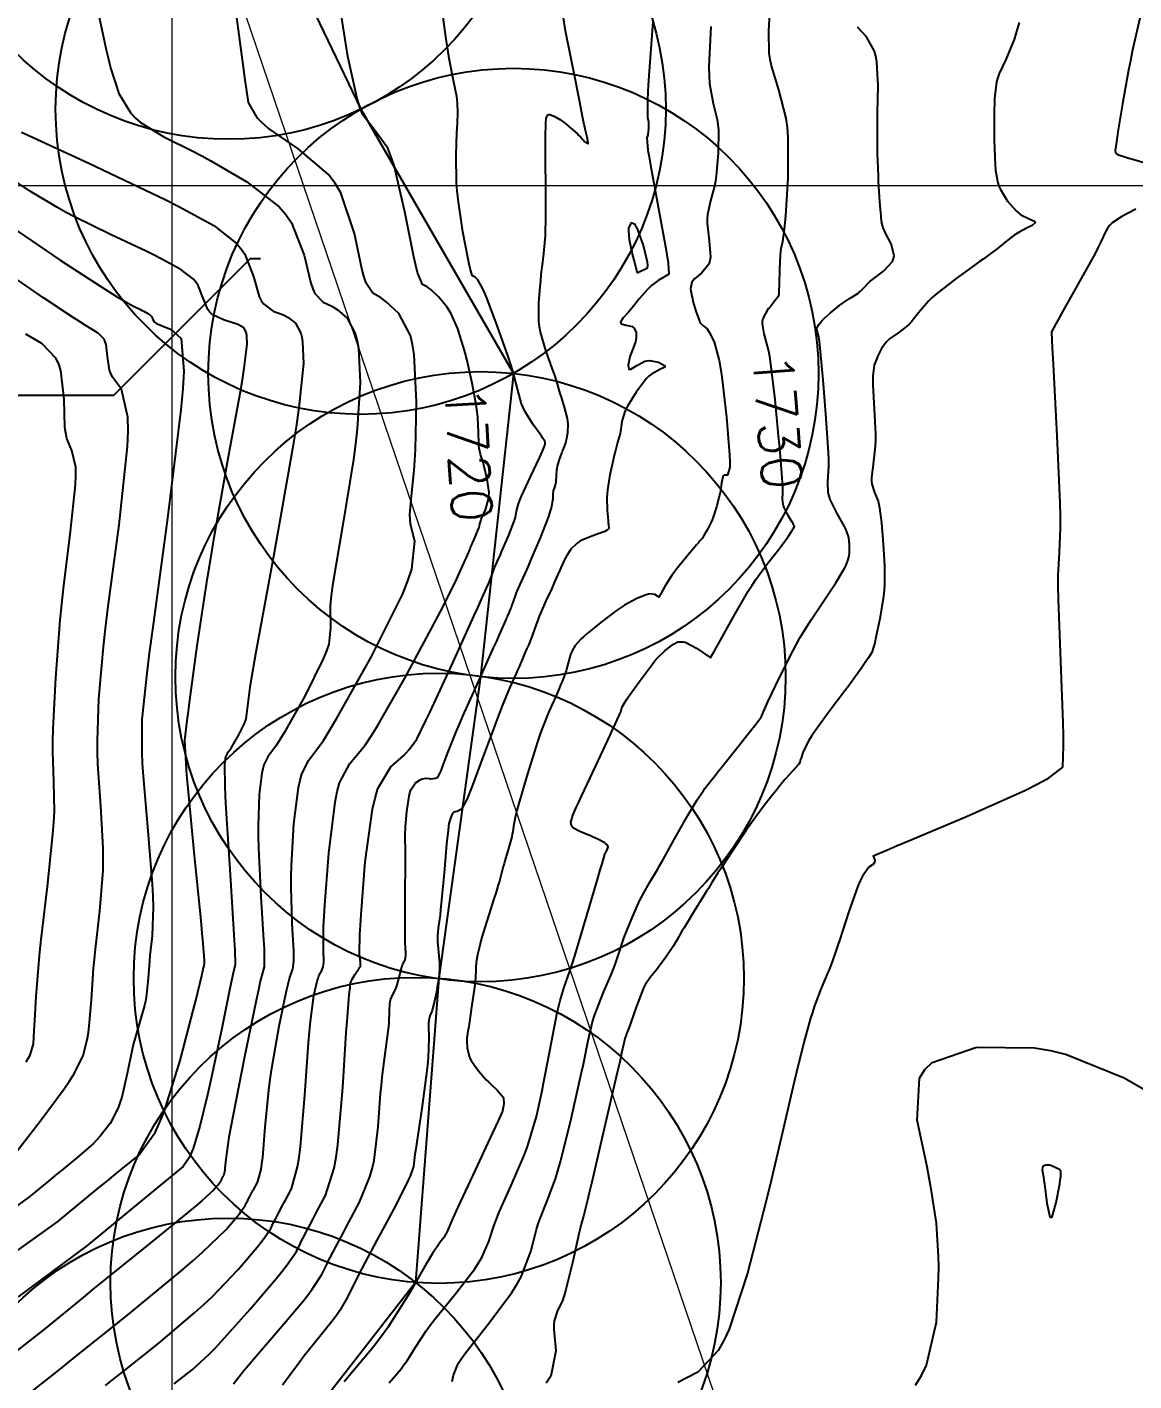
# Model space of a CAD drawing. Header units: metres. Extents: x 837117 to 838477, y 1189012 to 1191015.
# Drawn here: x 838062.7 to 838167.9, y 1190700.2 to 1190828.9 of the extents above; entities that cross this region are included whole.
import ezdxf

# ---------------------------------------------------------------- set-up
doc = ezdxf.new("R2010")
doc.units = ezdxf.units.M
doc.header["$LTSCALE"] = 0.3
for name, color, linetype in [('CIRCULOS', 60, 'Continuous'), ('COTAS 10', 1, 'Continuous'), ('COTAS INT', 252, 'Continuous'), ('LINEA_DE_CEROS', 61, 'Continuous')]:
    doc.layers.add(name, color=color, linetype=linetype)
for name, color, linetype, lineweight in [('COORD', 7, 'Continuous', 20), ('DRENAJE', 5, 'Continuous', 25), ('Linea_Tendencia', 51, 'Continuous', 20)]:
    doc.layers.add(name, color=color, linetype=linetype, lineweight=lineweight)
doc.styles.get("Standard").update_dxf_attribs({"font": 'simplex.shx'})

msp = doc.modelspace()

# ---------------------------------------------------------------- linework, layer by layer
at = {"layer": 'CIRCULOS'}
for centre in [(838081.888, 1190847.25), (838094.438, 1190821.106), (838108.947, 1190795.997), (838105.823, 1190767.165), (838101.859, 1190738.503), (838099.658, 1190709.587), (838081.841, 1190686.706)]:
    msp.add_circle(centre, 29, dxfattribs=at)
at = {"layer": 'COORD'}
for p, q in [((838076.514, 1189013.872), (838076.514, 1191013.872)), ((837476.514, 1190813.872), (838476.514, 1190813.872))]:
    msp.add_line(p, q, dxfattribs=at)
at = {"layer": 'COTAS 10'}
for points, elevation in [([(838070.168, 1190699.784), (838070.977, 1190700.414), (838071.828, 1190701.083), (838075.261, 1190703.822), (838078.671, 1190706.718), (838079.509, 1190707.485), (838080.301, 1190708.238), (838082.777, 1190710.833), (838084.578, 1190712.949), (838084.944, 1190713.4), (838085.252, 1190713.791), (838085.888, 1190714.717), (838086.161, 1190715.273), (838086.24, 1190715.431), (838086.322, 1190715.59), (838086.629, 1190716.183), (838087.011, 1190716.902), (838087.139, 1190717.142), (838087.277, 1190717.4), (838087.856, 1190718.477), (838088.441, 1190720.568), (838088.582, 1190721.465), (838088.715, 1190722.499), (838089.121, 1190727.381), (838089.467, 1190732.351), (838089.561, 1190733.441), (838089.655, 1190734.407), (838089.991, 1190736.859), (838090.304, 1190738.215), (838090.384, 1190738.489), (838090.461, 1190738.719), (838090.712, 1190739.184), (838090.88, 1190739.601), (838090.904, 1190739.801), (838090.919, 1190740.037), (838090.889, 1190741.196), (838090.91, 1190743.458), (838090.956, 1190744.39), (838091.02, 1190745.455), (838091.395, 1190750.404), (838092, 1190755.246), (838092.209, 1190756.243), (838092.435, 1190757.091), (838093.402, 1190758.913), (838094.862, 1190760.674), (838095.399, 1190761.483), (838095.993, 1190762.432), (838098.621, 1190767.019), (838101.204, 1190771.805), (838101.77, 1190772.879), (838102.272, 1190773.845), (838103.546, 1190776.423), (838104.24, 1190777.948), (838104.377, 1190778.248), (838104.489, 1190778.496), (838104.693, 1190778.952), (838104.736, 1190779.056), (838104.747, 1190779.082), (838104.757, 1190779.106), (838104.792, 1190779.182), (838104.827, 1190779.263), (838104.837, 1190779.289), (838104.847, 1190779.318), (838104.887, 1190779.437), (838104.94, 1190779.583), (838104.958, 1190779.629), (838104.979, 1190779.677), (838105.065, 1190779.87), (838105.188, 1190780.144), (838105.232, 1190780.243), (838105.279, 1190780.353), (838105.482, 1190780.834), (838105.664, 1190781.299), (838105.698, 1190781.399), (838105.725, 1190781.486), (838105.763, 1190781.695), (838105.842, 1190781.978), (838105.895, 1190782.111), (838105.961, 1190782.268), (838106.309, 1190783.032), (838106.598, 1190784.038), (838106.626, 1190784.348), (838106.633, 1190784.67), (838106.47, 1190785.945), (838106.186, 1190787.133), (838106.116, 1190787.4), (838106.049, 1190787.64), (838105.837, 1190788.285), (838105.692, 1190788.894), (838105.667, 1190789.112), (838105.649, 1190789.351), (838105.636, 1190790.391), (838105.563, 1190791.824), (838105.506, 1190792.311), (838105.433, 1190792.837), (838105.036, 1190795.063), (838104.52, 1190797.365), (838104.371, 1190797.939), (838104.221, 1190798.485), (838104.02, 1190799.108), (838103.657, 1190800.23), (838103.027, 1190801.65), (838102.834, 1190801.992), (838102.633, 1190802.312), (838101.841, 1190803.283), (838101.094, 1190803.966), (838100.921, 1190804.104), (838100.763, 1190804.221), (838100.314, 1190804.46), (838099.842, 1190805.575), (838099.669, 1190806.243), (838099.478, 1190807.067), (838098.633, 1190811.344), (838097.613, 1190815.746), (838097.311, 1190816.65), (838097, 1190817.418), (838095.807, 1190819.052), (838094.651, 1190820.586), (838094.363, 1190821.291), (838094.09, 1190822.118), (838093.22, 1190826.114), (838092.517, 1190830.56)], 1720), ([(838097.147, 1190700.051), (838098.266, 1190701.388), (838098.543, 1190701.754), (838098.805, 1190702.119), (838099.631, 1190703.424), (838100.656, 1190704.989), (838101.044, 1190705.517), (838101.478, 1190706.087), (838103.418, 1190708.49), (838105.27, 1190710.881), (838105.647, 1190711.443), (838105.965, 1190711.963), (838106.626, 1190713.478), (838107.119, 1190715.045), (838107.331, 1190715.597), (838107.576, 1190716.2), (838108.736, 1190718.802), (838109.942, 1190721.594), (838110.216, 1190722.317), (838110.464, 1190723.018), (838111.144, 1190725.368), (838111.674, 1190727.795), (838111.827, 1190728.544), (838111.983, 1190729.328), (838112.571, 1190732.436), (838113.125, 1190735.264), (838113.26, 1190735.87), (838113.388, 1190736.399), (838113.782, 1190737.67), (838114.318, 1190739.179), (838114.535, 1190739.858), (838114.782, 1190740.65), (838115.922, 1190744.454), (838116.998, 1190748.117), (838117.205, 1190748.819), (838117.373, 1190749.387), (838117.649, 1190750.313), (838117.668, 1190750.355), (838117.674, 1190750.366), (838117.679, 1190750.375), (838117.697, 1190750.407), (838117.733, 1190750.47), (838117.75, 1190750.5), (838117.77, 1190750.536), (838117.866, 1190750.708), (838117.941, 1190750.904), (838117.947, 1190750.953), (838117.948, 1190751.001), (838117.9, 1190751.158), (838117.713, 1190751.328), (838117.626, 1190751.384), (838117.524, 1190751.444), (838117.028, 1190751.694), (838116.397, 1190751.978), (838116.209, 1190752.06), (838116.015, 1190752.143), (838115.27, 1190752.455), (838114.663, 1190752.786), (838114.557, 1190752.881), (838114.478, 1190752.977), (838114.413, 1190753.339), (838114.502, 1190753.64), (838114.519, 1190753.699), (838114.533, 1190753.747), (838114.554, 1190753.83), (838114.561, 1190753.863), (838114.565, 1190753.88), (838114.571, 1190753.899), (838114.599, 1190753.998), (838114.956, 1190754.792), (838115.167, 1190755.251), (838115.428, 1190755.814), (838116.78, 1190758.709), (838118.138, 1190761.613), (838118.403, 1190762.182), (838118.62, 1190762.649), (838119.002, 1190763.485), (838119.066, 1190763.642), (838119.083, 1190763.681), (838119.098, 1190763.717), (838119.148, 1190763.834), (838119.194, 1190763.959), (838119.207, 1190764.001), (838119.22, 1190764.047), (838119.268, 1190764.24), (838119.561, 1190764.764), (838119.729, 1190765.018), (838119.934, 1190765.319), (838120.985, 1190766.801), (838122.138, 1190768.33), (838122.408, 1190768.662), (838122.655, 1190768.953), (838123.37, 1190769.673), (838123.906, 1190770.077), (838124.041, 1190770.17), (838124.171, 1190770.253), (838124.593, 1190770.485), (838125.097, 1190770.497), (838125.28, 1190770.443), (838125.481, 1190770.363), (838126.359, 1190769.867), (838127.667, 1190769.004), (838127.688, 1190768.99), (838127.692, 1190768.988), (838127.701, 1190768.982), (838128.019, 1190769.553), (838128.219, 1190769.913), (838128.468, 1190770.362), (838129.768, 1190772.71), (838131.263, 1190775.288), (838131.634, 1190775.881), (838131.986, 1190776.421), (838133.102, 1190777.934), (838134.002, 1190779.03), (838134.218, 1190779.307), (838134.419, 1190779.573), (838135.028, 1190780.439), (838135.442, 1190781.077), (838135.521, 1190781.199), (838135.585, 1190781.298), (838135.686, 1190781.458), (838135.591, 1190781.622), (838135.531, 1190781.724), (838135.457, 1190781.849), (838135.068, 1190782.506), (838134.693, 1190783.236), (838134.627, 1190783.408), (838134.579, 1190783.566), (838134.542, 1190784.031), (838134.576, 1190784.64), (838134.572, 1190784.89), (838134.562, 1190785.175), (838134.477, 1190786.5), (838134.303, 1190788.524), (838134.236, 1190789.25), (838134.161, 1190790.049), (838133.825, 1190793.53), (838133.433, 1190796.891), (838133.322, 1190797.612), (838133.211, 1190798.244), (838132.803, 1190799.769), (838132.614, 1190800.707), (838132.641, 1190800.968), (838132.703, 1190801.229), (838133.213, 1190802.175), (838133.216, 1190802.179), (838133.809, 1190802.942), (838133.925, 1190803.091), (838134.019, 1190803.211), (838134.184, 1190803.416), (838134.204, 1190803.458), (838134.208, 1190803.476), (838134.211, 1190803.498), (838134.216, 1190803.6), (838134.225, 1190804.023), (838134.232, 1190804.246), (838134.24, 1190804.516), (838134.282, 1190805.875), (838134.355, 1190807.292), (838134.382, 1190807.598), (838134.413, 1190807.867), (838134.551, 1190808.528), (838134.725, 1190809.702), (838134.779, 1190810.295), (838134.835, 1190811.004), (838135.058, 1190814.53), (838135.071, 1190818.429), (838134.995, 1190819.373), (838134.884, 1190820.257), (838134.194, 1190822.96), (838133.487, 1190825.224), (838133.365, 1190825.832), (838133.275, 1190826.432), (838133.216, 1190828.529), (838133.337, 1190830.279)], 1730), ([(838061.784, 1190809.55), (838065.872, 1190806.776), (838069.729, 1190804.256), (838070.535, 1190803.742), (838071.228, 1190803.309), (838072.783, 1190802.411), (838073.497, 1190802.072), (838073.66, 1190801.992), (838073.807, 1190801.918), (838074.213, 1190801.698), (838074.469, 1190801.497), (838074.522, 1190801.435), (838074.568, 1190801.37), (838074.668, 1190801.113), (838074.838, 1190800.855), (838074.928, 1190800.79), (838075.035, 1190800.728), (838075.578, 1190800.528), (838076.256, 1190800.23), (838076.449, 1190800.107), (838076.645, 1190799.965), (838077.371, 1190799.307), (838077.623, 1190796.219), (838077.52, 1190794.547), (838077.342, 1190792.52), (838076.074, 1190782.244), (838074.63, 1190771.648), (838074.342, 1190769.418), (838074.101, 1190767.493), (838073.634, 1190763.085), (838073.626, 1190759.997), (838073.675, 1190758.904), (838073.746, 1190757.709), (838074.187, 1190752.532), (838074.61, 1190747.441), (838074.669, 1190746.298), (838074.703, 1190745.272), (838074.618, 1190742.532), (838074.404, 1190740.655), (838074.357, 1190740.173), (838074.315, 1190739.707), (838074.208, 1190738.159), (838074.051, 1190736.717), (838073.978, 1190736.318), (838073.892, 1190735.919), (838073.475, 1190734.479), (838072.981, 1190732.832), (838072.847, 1190732.303), (838072.715, 1190731.743), (838072.246, 1190729.453), (838071.717, 1190727.207), (838071.546, 1190726.674), (838071.365, 1190726.179), (838070.622, 1190724.711), (838069.671, 1190723.489), (838069.358, 1190723.15), (838069.024, 1190722.81), (838067.64, 1190721.578), (838065.978, 1190720.224), (838065.469, 1190719.807), (838064.939, 1190719.372), (838062.847, 1190717.649), (838060.47, 1190715.945)], 1710), ([(838160.854, 1190720.326), (838160.092, 1190720.687), (838160, 1190720.71), (838159.907, 1190720.726), (838159.572, 1190720.73), (838159.315, 1190720.641), (838159.271, 1190720.599), (838159.24, 1190720.549), (838159.227, 1190720.306), (838159.333, 1190719.641), (838159.376, 1190719.326), (838159.426, 1190718.955), (838159.655, 1190717.139), (838159.957, 1190715.814), (838160.052, 1190715.752), (838160.152, 1190715.822), (838160.553, 1190717.174), (838160.882, 1190718.979), (838160.937, 1190719.334), (838160.975, 1190719.627), (838160.98, 1190720.163), (838160.854, 1190720.326)], 1740)]:
    msp.add_lwpolyline(points, dxfattribs=dict(at, elevation=elevation))
at = {"layer": 'COTAS INT'}
for points, elevation in [([(838082.335, 1190699.938), (838083.337, 1190701.213), (838083.767, 1190701.73), (838084.263, 1190702.318), (838086.601, 1190705.035), (838088.92, 1190707.786), (838089.404, 1190708.396), (838089.819, 1190708.941), (838090.745, 1190710.361), (838091.242, 1190711.374), (838091.387, 1190711.662), (838091.535, 1190711.954), (838092.096, 1190713.034), (838092.793, 1190714.347), (838093.026, 1190714.785), (838093.278, 1190715.255), (838094.335, 1190717.221), (838095.318, 1190719.641), (838095.523, 1190720.397), (838095.7, 1190721.19), (838096.095, 1190724.367), (838096.327, 1190727.546), (838096.4, 1190728.341), (838096.478, 1190729.099), (838096.789, 1190731.53), (838097.053, 1190733.451), (838097.1, 1190733.888), (838097.136, 1190734.284), (838097.172, 1190735.372), (838097.199, 1190736.116), (838097.229, 1190736.294), (838097.269, 1190736.462), (838097.495, 1190736.968), (838097.769, 1190737.498), (838097.84, 1190737.68), (838097.908, 1190737.877), (838098.134, 1190738.717), (838098.325, 1190739.496), (838098.372, 1190739.656), (838098.416, 1190739.791), (838098.551, 1190740.074), (838098.647, 1190740.251), (838098.666, 1190740.319), (838098.682, 1190740.395), (838098.712, 1190740.738), (838098.713, 1190741.059), (838098.71, 1190741.121), (838098.706, 1190741.171), (838098.68, 1190741.256), (838098.658, 1190742.039), (838098.656, 1190742.529), (838098.656, 1190743.138), (838098.67, 1190746.327), (838098.686, 1190749.574), (838098.686, 1190750.219), (838098.684, 1190750.755), (838098.665, 1190751.774), (838098.669, 1190752.355), (838098.683, 1190752.614), (838098.701, 1190752.916), (838098.812, 1190754.363), (838099.026, 1190755.827), (838099.11, 1190756.14), (838099.204, 1190756.413), (838099.634, 1190757.066), (838100.096, 1190757.372), (838100.212, 1190757.427), (838100.321, 1190757.469), (838100.672, 1190757.511), (838100.965, 1190757.48), (838101.039, 1190757.476), (838101.11, 1190757.474), (838101.338, 1190757.482), (838101.53, 1190757.516), (838101.578, 1190757.53), (838101.623, 1190757.546), (838101.766, 1190757.621), (838101.986, 1190758.017), (838102.079, 1190758.235), (838102.186, 1190758.501), (838102.691, 1190759.853), (838103.508, 1190761.926), (838103.812, 1190762.646), (838104.15, 1190763.43), (838105.651, 1190766.788), (838107.074, 1190769.917), (838107.362, 1190770.556), (838107.605, 1190771.096), (838108.101, 1190772.227), (838108.287, 1190772.676), (838108.335, 1190772.787), (838108.381, 1190772.892), (838108.534, 1190773.224), (838108.683, 1190773.571), (838108.727, 1190773.687), (838108.772, 1190773.81), (838108.945, 1190774.326), (838109.173, 1190774.961), (838109.253, 1190775.159), (838109.34, 1190775.367), (838109.716, 1190776.202), (838110.25, 1190777.389), (838110.437, 1190777.82), (838110.641, 1190778.295), (838111.52, 1190780.379), (838112.31, 1190782.396), (838112.458, 1190782.828), (838112.575, 1190783.205), (838112.742, 1190784.114), (838112.742, 1190784.614), (838112.754, 1190784.735), (838112.77, 1190784.847), (838112.874, 1190785.189), (838112.985, 1190785.53), (838113.006, 1190785.642), (838113.023, 1190785.761), (838113.05, 1190786.258), (838113.094, 1190786.83), (838113.122, 1190786.998), (838113.156, 1190787.169), (838113.334, 1190787.819), (838113.54, 1190788.417), (838113.592, 1190788.555), (838113.641, 1190788.681), (838113.8, 1190789.039), (838113.939, 1190789.411), (838113.976, 1190789.547), (838114.012, 1190789.696), (838114.138, 1190790.354), (838114.162, 1190791.184), (838114.134, 1190791.443), (838114.091, 1190791.714), (838113.81, 1190792.796), (838113.477, 1190793.843), (838113.4, 1190794.091), (838113.331, 1190794.322), (838113.137, 1190795.005), (838112.88, 1190795.823), (838112.771, 1190796.138), (838112.645, 1190796.492), (838112.052, 1190798.092), (838111.519, 1190799.93), (838111.432, 1190800.434), (838111.37, 1190800.936), (838111.362, 1190802.733), (838111.496, 1190804.227), (838111.523, 1190804.539), (838111.546, 1190804.806), (838111.595, 1190805.401), (838111.647, 1190805.891), (838111.672, 1190806.093), (838111.703, 1190806.322), (838111.851, 1190807.387), (838111.987, 1190809.081), (838112.009, 1190809.706), (838112.025, 1190810.4), (838112.026, 1190813.471), (838111.997, 1190816.427), (838111.993, 1190817.048), (838111.992, 1190817.583), (838112.003, 1190818.803), (838112.028, 1190819.427), (838112.036, 1190819.586), (838112.044, 1190819.741), (838112.074, 1190820.251), (838112.211, 1190820.571), (838112.286, 1190820.605), (838112.376, 1190820.616), (838112.836, 1190820.458), (838113.422, 1190820.094), (838113.591, 1190819.974), (838113.764, 1190819.846), (838114.415, 1190819.315), (838115.03, 1190818.759), (838115.179, 1190818.615), (838115.32, 1190818.476), (838115.753, 1190818.008), (838116.015, 1190817.81), (838116.047, 1190817.841), (838116.061, 1190817.908), (838115.968, 1190818.461), (838115.779, 1190819.221), (838115.733, 1190819.42), (838115.69, 1190819.614), (838115.557, 1190820.271), (838115.235, 1190821.923), (838115.072, 1190822.744), (838114.877, 1190823.722), (838113.909, 1190828.568), (838113.096, 1190833.751)], 1724), ([(838076.709, 1190699.94), (838078.42, 1190701.274), (838080.017, 1190702.767), (838080.586, 1190703.356), (838081.21, 1190704.02), (838083.922, 1190707.053), (838086.465, 1190710.041), (838086.982, 1190710.678), (838087.418, 1190711.231), (838088.317, 1190712.539), (838088.702, 1190713.323), (838088.814, 1190713.546), (838088.928, 1190713.772), (838089.362, 1190714.608), (838089.902, 1190715.624), (838090.083, 1190715.963), (838090.277, 1190716.327), (838091.095, 1190717.849), (838091.9, 1190720.448), (838092.087, 1190721.491), (838092.257, 1190722.674), (838092.743, 1190728.116), (838093.068, 1190733.336), (838093.138, 1190734.379), (838093.198, 1190735.249), (838093.342, 1190736.94), (838093.409, 1190737.428), (838093.421, 1190737.539), (838093.43, 1190737.639), (838093.439, 1190737.915), (838093.506, 1190738.193), (838093.552, 1190738.295), (838093.609, 1190738.407), (838093.913, 1190738.901), (838094.222, 1190739.358), (838094.283, 1190739.446), (838094.333, 1190739.518), (838094.423, 1190739.642), (838094.422, 1190739.828), (838094.414, 1190739.939), (838094.403, 1190740.076), (838094.336, 1190740.788), (838094.363, 1190742.668), (838094.412, 1190743.542), (838094.478, 1190744.569), (838094.866, 1190749.555), (838095.544, 1190754.582), (838095.794, 1190755.636), (838096.07, 1190756.543), (838097.293, 1190758.598), (838098.521, 1190759.671), (838098.801, 1190759.96), (838099.055, 1190760.245), (838099.756, 1190761.242), (838100.629, 1190763), (838100.991, 1190763.764), (838101.405, 1190764.648), (838103.338, 1190768.845), (838105.191, 1190772.91), (838105.554, 1190773.712), (838105.854, 1190774.373), (838106.397, 1190775.589), (838106.512, 1190775.866), (838106.541, 1190775.934), (838106.569, 1190775.999), (838106.663, 1190776.203), (838106.755, 1190776.417), (838106.782, 1190776.488), (838106.81, 1190776.564), (838106.916, 1190776.882), (838107.057, 1190777.272), (838107.106, 1190777.394), (838107.159, 1190777.522), (838107.391, 1190778.036), (838107.719, 1190778.766), (838107.834, 1190779.032), (838107.96, 1190779.324), (838108.501, 1190780.606), (838108.987, 1190781.847), (838109.078, 1190782.113), (838109.15, 1190782.346), (838109.253, 1190782.905), (838109.442, 1190783.614), (838109.569, 1190783.94), (838109.728, 1190784.324), (838110.57, 1190786.181), (838111.416, 1190787.979), (838111.578, 1190788.325), (838111.708, 1190788.605), (838111.914, 1190789.067), (838111.917, 1190789.102), (838111.918, 1190789.113), (838111.92, 1190789.123), (838111.931, 1190789.163), (838111.944, 1190789.199), (838111.947, 1190789.208), (838111.95, 1190789.215), (838111.96, 1190789.237), (838111.968, 1190789.26), (838111.97, 1190789.268), (838111.973, 1190789.277), (838111.98, 1190789.317), (838111.978, 1190789.381), (838111.973, 1190789.404), (838111.967, 1190789.431), (838111.934, 1190789.548), (838111.732, 1190789.882), (838111.62, 1190790.044), (838111.484, 1190790.237), (838110.793, 1190791.186), (838110.052, 1190792.396), (838109.885, 1190792.754), (838109.734, 1190793.12), (838109.33, 1190794.525), (838108.861, 1190796.328), (838108.67, 1190796.947), (838108.453, 1190797.617), (838107.447, 1190800.468), (838106.442, 1190803.087), (838106.226, 1190803.611), (838106.036, 1190804.048), (838105.572, 1190804.901), (838105.314, 1190805.136), (838105.255, 1190805.183), (838105.2, 1190805.224), (838105.046, 1190805.306), (838104.833, 1190805.964), (838104.742, 1190806.367), (838104.637, 1190806.866), (838104.141, 1190809.466), (838103.686, 1190812.543), (838103.607, 1190813.343), (838103.548, 1190814.12), (838103.504, 1190816.739), (838103.586, 1190818.867), (838103.606, 1190819.335), (838103.624, 1190819.751), (838103.681, 1190820.816), (838103.65, 1190821.696), (838103.612, 1190821.995), (838103.563, 1190822.319), (838103.28, 1190823.69), (838102.854, 1190825.927), (838102.714, 1190826.796), (838102.564, 1190827.773), (838101.945, 1190832.206)], 1722), ([(838063.037, 1190699.135), (838064.982, 1190700.656), (838065.886, 1190701.376), (838066.948, 1190702.225), (838072.101, 1190706.369), (838077.326, 1190710.668), (838078.433, 1190711.615), (838079.393, 1190712.456), (838081.632, 1190714.613), (838082.69, 1190715.857), (838082.905, 1190716.121), (838083.086, 1190716.352), (838083.46, 1190716.896), (838083.62, 1190717.222), (838083.667, 1190717.315), (838083.715, 1190717.409), (838083.895, 1190717.757), (838084.195, 1190718.321), (838084.276, 1190718.472), (838084.616, 1190719.105), (838084.96, 1190720.334), (838085.043, 1190720.861), (838085.121, 1190721.468), (838085.36, 1190724.337), (838085.689, 1190727.878), (838085.823, 1190728.909), (838085.977, 1190729.962), (838086.69, 1190733.948), (838087.397, 1190737.296), (838087.547, 1190737.946), (838087.677, 1190738.476), (838087.979, 1190739.392), (838088.076, 1190740.14), (838088.075, 1190740.564), (838088.063, 1190741.083), (838087.922, 1190743.741), (838087.815, 1190747.182), (838087.824, 1190748.193), (838087.851, 1190749.23), (838088.087, 1190753.189), (838088.517, 1190756.626), (838088.665, 1190757.333), (838088.826, 1190757.935), (838089.512, 1190759.229), (838090.885, 1190761.096), (838091.479, 1190762.06), (838092.166, 1190763.217), (838095.418, 1190769.011), (838098.403, 1190774.995), (838098.922, 1190776.273), (838099.307, 1190777.386), (838099.585, 1190780.037), (838099.173, 1190781.656), (838099.123, 1190782.119), (838099.101, 1190782.587), (838099.252, 1190784.331), (838099.529, 1190786.793), (838099.586, 1190787.714), (838099.636, 1190788.739), (838099.743, 1190793.305), (838099.519, 1190797.783), (838099.359, 1190798.753), (838099.156, 1190799.605), (838098.069, 1190801.705), (838096.858, 1190802.81), (838096.577, 1190803.035), (838096.319, 1190803.224), (838095.583, 1190803.615), (838094.961, 1190804.583), (838094.775, 1190805.138), (838094.583, 1190805.816), (838093.84, 1190809.297), (838092.538, 1190813.148), (838091.994, 1190814.059), (838091.37, 1190814.903), (838088.451, 1190817.388), (838085.643, 1190819.301), (838085.088, 1190819.784), (838084.629, 1190820.246), (838083.777, 1190821.747), (838083.433, 1190824.112), (838083.294, 1190825.12), (838083.137, 1190826.281), (838082.413, 1190831.747)], 1718), ([(838069.451, 1190830.465), (838070.233, 1190826.749), (838070.449, 1190825.864), (838070.666, 1190825.043), (838071.45, 1190822.599), (838072.581, 1190820.731), (838073.017, 1190820.273), (838073.505, 1190819.841), (838075.712, 1190818.494), (838078.478, 1190817.121), (838079.32, 1190816.672), (838080.194, 1190816.194), (838083.626, 1190814.218), (838086.676, 1190811.83), (838087.309, 1190811.091), (838087.851, 1190810.319), (838089.047, 1190807.251), (838089.688, 1190804.564), (838089.88, 1190804.032), (838090.079, 1190803.592), (838090.851, 1190802.769), (838091.7, 1190802.399), (838091.948, 1190802.244), (838092.201, 1190802.068), (838093.159, 1190801.242), (838093.951, 1190799.712), (838094.098, 1190799.091), (838094.215, 1190798.386), (838094.378, 1190795.124), (838094.102, 1190790.734), (838093.941, 1190789.316), (838093.744, 1190787.81), (838092.728, 1190781.641), (838091.788, 1190776.037), (838091.639, 1190774.887), (838091.538, 1190773.912), (838091.575, 1190771.842), (838091.41, 1190770.275), (838091.183, 1190769.617), (838090.876, 1190768.862), (838089.112, 1190765.325), (838087.19, 1190761.901), (838086.784, 1190761.217), (838086.433, 1190760.648), (838085.622, 1190759.544), (838085.216, 1190758.78), (838085.121, 1190758.424), (838085.033, 1190758.006), (838084.78, 1190755.975), (838084.682, 1190753.006), (838084.692, 1190751.996), (838084.72, 1190750.905), (838084.955, 1190746.287), (838085.208, 1190742.129), (838085.246, 1190741.328), (838085.271, 1190740.679), (838085.247, 1190739.6), (838084.893, 1190738.234), (838084.71, 1190737.404), (838084.49, 1190736.377), (838083.389, 1190731.038), (838082.299, 1190725.517), (838082.085, 1190724.376), (838081.91, 1190723.404), (838081.599, 1190721.294), (838081.527, 1190720.438), (838081.504, 1190720.257), (838081.479, 1190720.1), (838081.377, 1190719.733), (838081.275, 1190719.544), (838081.251, 1190719.499), (838081.229, 1190719.457), (838081.162, 1190719.331), (838081.108, 1190719.227), (838081.08, 1190719.171), (838081.032, 1190719.074), (838080.92, 1190718.912), (838080.866, 1190718.843), (838080.802, 1190718.764), (838080.487, 1190718.393), (838079.323, 1190717.35), (838078.724, 1190716.847), (838078.005, 1190716.251), (838074.408, 1190713.325), (838070.21, 1190709.927), (838069.112, 1190709.033), (838068.042, 1190708.16), (838064.408, 1190705.176), (838061.324, 1190702.766)], 1716), ([(838168.486, 1190829.768), (838167.779, 1190826.594), (838167.598, 1190825.71), (838167.423, 1190824.824), (838166.846, 1190821.609), (838166.415, 1190818.965), (838166.333, 1190818.44), (838166.267, 1190818.004), (838166.162, 1190817.178), (838166.194, 1190816.972), (838166.214, 1190816.928), (838166.239, 1190816.889), (838166.37, 1190816.792), (838167.074, 1190816.575), (838167.461, 1190816.46), (838167.931, 1190816.321), (838170.319, 1190815.622)], 1736), ([(838122.189, 1190829.417), (838121.807, 1190823.875), (838121.744, 1190822.794), (838121.699, 1190821.91), (838121.688, 1190820.352), (838121.77, 1190820.031), (838121.784, 1190819.925), (838121.793, 1190819.813), (838121.791, 1190819.349), (838121.75, 1190818.891), (838121.734, 1190818.783), (838121.716, 1190818.682), (838121.635, 1190818.383), (838121.744, 1190817.225), (838121.846, 1190816.583), (838121.979, 1190815.801), (838122.719, 1190811.815), (838123.445, 1190807.857), (838123.57, 1190807.092), (838123.661, 1190806.472), (838123.714, 1190805.43), (838123.461, 1190805.275), (838123.36, 1190805.214), (838123.245, 1190805.145), (838122.716, 1190804.829), (838122.068, 1190804.342), (838121.878, 1190804.165), (838121.683, 1190803.969), (838120.94, 1190803.109), (838120.228, 1190802.228), (838120.053, 1190802.019), (838119.887, 1190801.824), (838119.367, 1190801.247), (838119.134, 1190800.855), (838119.149, 1190800.777), (838119.199, 1190800.712), (838119.667, 1190800.589), (838120.237, 1190800.457), (838120.35, 1190800.387), (838120.445, 1190800.303), (838120.626, 1190799.877), (838120.615, 1190799.333), (838120.588, 1190799.174), (838120.55, 1190799.011), (838120.329, 1190798.392), (838120.079, 1190797.754), (838120.024, 1190797.579), (838119.976, 1190797.406), (838119.851, 1190796.787), (838119.927, 1190796.409), (838120.005, 1190796.387), (838120.107, 1190796.402), (838120.683, 1190796.754), (838121.447, 1190797.158), (838121.669, 1190797.205), (838121.895, 1190797.225), (838122.747, 1190797.062), (838123.304, 1190796.748), (838123.343, 1190796.672), (838123.334, 1190796.6), (838122.885, 1190796.38), (838122.068, 1190795.935), (838121.826, 1190795.721), (838121.577, 1190795.468), (838120.62, 1190794.227), (838119.803, 1190792.889), (838119.642, 1190792.574), (838119.51, 1190792.283), (838119.27, 1190791.436), (838119.173, 1190790.707), (838119.132, 1190790.491), (838119.084, 1190790.27), (838118.857, 1190789.42), (838118.582, 1190788.412), (838118.503, 1190788.091), (838118.423, 1190787.751), (838118.126, 1190786.372), (838117.902, 1190784.938), (838117.868, 1190784.564), (838117.847, 1190784.201), (838117.87, 1190782.971), (838117.956, 1190782.001), (838117.973, 1190781.802), (838117.987, 1190781.631), (838118.016, 1190781.265), (838117.791, 1190781.053), (838117.646, 1190780.98), (838117.465, 1190780.901), (838116.51, 1190780.564), (838115.467, 1190780.14), (838115.229, 1190780.006), (838115.014, 1190779.866), (838114.424, 1190779.299), (838113.985, 1190778.61), (838113.865, 1190778.392), (838113.746, 1190778.162), (838113.323, 1190777.236), (838112.872, 1190776.187), (838112.735, 1190775.879), (838112.594, 1190775.565), (838112.041, 1190774.368), (838111.521, 1190773.213), (838111.401, 1190772.924), (838111.29, 1190772.649), (838110.974, 1190771.771), (838110.735, 1190771.057), (838110.672, 1190770.885), (838110.611, 1190770.725), (838110.405, 1190770.244), (838110.193, 1190769.786), (838110.13, 1190769.64), (838110.063, 1190769.486), (838109.805, 1190768.864), (838109.462, 1190768.051), (838109.343, 1190767.777), (838109.212, 1190767.483), (838108.653, 1190766.243), (838107.882, 1190764.397), (838107.619, 1190763.72), (838107.333, 1190762.971), (838106.119, 1190759.665), (838104.972, 1190756.59), (838104.728, 1190755.986), (838104.516, 1190755.49), (838104.017, 1190754.59), (838103.747, 1190754.426), (838103.68, 1190754.393), (838103.616, 1190754.366), (838103.412, 1190754.312), (838103.244, 1190754.246), (838103.204, 1190754.21), (838103.166, 1190754.167), (838103.051, 1190753.951), (838102.956, 1190753.676), (838102.931, 1190753.596), (838102.907, 1190753.514), (838102.824, 1190753.205), (838102.705, 1190752.287), (838102.657, 1190751.821), (838102.603, 1190751.264), (838102.355, 1190748.491), (838102.095, 1190745.641), (838102.033, 1190745.037), (838101.976, 1190744.512), (838101.806, 1190743.285), (838101.724, 1190742.502), (838101.721, 1190742.258), (838101.727, 1190742.003), (838101.824, 1190740.982), (838101.923, 1190739.934), (838101.931, 1190739.661), (838101.93, 1190739.396), (838101.859, 1190738.503), (838101.719, 1190737.656), (838101.676, 1190737.42), (838101.631, 1190737.184), (838101.451, 1190736.325), (838101.266, 1190735.588), (838101.218, 1190735.428), (838101.171, 1190735.287), (838101.013, 1190734.94), (838100.906, 1190734.481), (838100.891, 1190734.271), (838100.882, 1190734.024), (838100.905, 1190732.829), (838100.842, 1190730.93), (838100.78, 1190730.238), (838100.697, 1190729.475), (838100.236, 1190726.119), (838099.757, 1190722.95), (838099.663, 1190722.303), (838099.586, 1190721.757), (838099.447, 1190720.619), (838099.142, 1190719.707), (838098.96, 1190719.303), (838098.736, 1190718.834), (838097.574, 1190716.593), (838096.279, 1190714.182), (838095.97, 1190713.606), (838095.684, 1190713.069), (838094.829, 1190711.46), (838094.142, 1190710.135), (838093.961, 1190709.778), (838093.783, 1190709.424), (838093.173, 1190708.182), (838092.455, 1190706.921), (838092.209, 1190706.555), (838091.943, 1190706.182), (838090.812, 1190704.777), (838089.46, 1190703.132), (838089.054, 1190702.609), (838088.634, 1190702.056), (838087.005, 1190699.813)], 1726), ([(838127.703, 1190828.973), (838127.541, 1190825.154), (838127.554, 1190824.313), (838127.593, 1190823.567), (838127.941, 1190821.656), (838128.327, 1190820.144), (838128.389, 1190819.649), (838128.432, 1190819.121), (838128.425, 1190816.94), (838128.231, 1190814.785), (838128.156, 1190814.273), (838128.071, 1190813.799), (838127.69, 1190812.394), (838127.404, 1190811.104), (838127.379, 1190810.703), (838127.378, 1190810.282), (838127.571, 1190808.6), (838127.675, 1190807.036), (838127.617, 1190806.688), (838127.522, 1190806.378), (838126.865, 1190805.568), (838126.153, 1190804.989), (838126.023, 1190804.825), (838125.922, 1190804.659), (838125.799, 1190804.046), (838125.914, 1190803.339), (838125.963, 1190803.113), (838126.02, 1190802.874), (838126.287, 1190801.906), (838126.594, 1190801.049), (838126.677, 1190800.882), (838126.758, 1190800.744), (838127.039, 1190800.495), (838127.356, 1190800.234), (838127.459, 1190800.088), (838127.569, 1190799.91), (838128.02, 1190799.001), (838128.503, 1190797.224), (838128.633, 1190796.499), (838128.762, 1190795.672), (838129.212, 1190791.844), (838129.493, 1190788.269), (838129.514, 1190787.602), (838129.51, 1190787.074), (838129.294, 1190786.334), (838128.979, 1190786.328), (838128.914, 1190786.264), (838128.859, 1190786.171), (838128.738, 1190785.61), (838128.628, 1190784.807), (838128.58, 1190784.562), (838128.523, 1190784.308), (838128.253, 1190783.307), (838127.924, 1190782.331), (838127.83, 1190782.091), (838127.736, 1190781.865), (838127.385, 1190781.159), (838127.095, 1190780.659), (838127.039, 1190780.561), (838126.993, 1190780.482), (838126.915, 1190780.347), (838126.682, 1190780.068), (838126.539, 1190779.898), (838126.362, 1190779.689), (838125.438, 1190778.599), (838124.424, 1190777.348), (838124.191, 1190777.036), (838123.977, 1190776.741), (838123.378, 1190775.799), (838123.003, 1190775.122), (838122.932, 1190774.993), (838122.874, 1190774.889), (838122.782, 1190774.724), (838122.724, 1190774.763), (838122.688, 1190774.787), (838122.642, 1190774.817), (838122.405, 1190774.973), (838121.959, 1190775.035), (838121.782, 1190775.004), (838121.582, 1190774.954), (838120.668, 1190774.6), (838119.501, 1190773.958), (838119.141, 1190773.726), (838118.766, 1190773.471), (838117.281, 1190772.352), (838115.939, 1190771.237), (838115.654, 1190770.984), (838115.406, 1190770.756), (838114.826, 1190770.134), (838114.522, 1190769.612), (838114.449, 1190769.446), (838114.381, 1190769.273), (838114.175, 1190768.57), (838114.004, 1190767.888), (838113.958, 1190767.726), (838113.912, 1190767.576), (838113.75, 1190767.134), (838113.574, 1190766.724), (838113.519, 1190766.594), (838113.462, 1190766.457), (838113.236, 1190765.903), (838112.943, 1190765.211), (838112.844, 1190764.988), (838112.737, 1190764.75), (838112.289, 1190763.776), (838111.68, 1190762.231), (838111.472, 1190761.634), (838111.248, 1190760.963), (838110.297, 1190757.927), (838109.446, 1190755.027), (838109.285, 1190754.442), (838109.156, 1190753.951), (838108.959, 1190752.964), (838108.894, 1190752.41), (838108.848, 1190752.192), (838108.79, 1190751.946), (838108.481, 1190750.824), (838108.138, 1190749.653), (838108.058, 1190749.376), (838107.986, 1190749.12), (838107.784, 1190748.363), (838107.613, 1190747.729), (838107.562, 1190747.55), (838107.508, 1190747.369), (838107.298, 1190746.703), (838107.023, 1190745.851), (838106.929, 1190745.553), (838106.827, 1190745.229), (838106.39, 1190743.831), (838105.964, 1190742.4), (838105.868, 1190742.054), (838105.781, 1190741.73), (838105.55, 1190740.739), (838105.423, 1190739.995), (838105.402, 1190739.827), (838105.388, 1190739.675), (838105.389, 1190739.261), (838105.357, 1190738.568), (838105.322, 1190738.241), (838105.275, 1190737.854), (838105.009, 1190735.966), (838104.732, 1190734.128), (838104.678, 1190733.772), (838104.634, 1190733.484), (838104.558, 1190732.996), (838104.547, 1190732.951), (838104.541, 1190732.933), (838104.531, 1190732.912), (838104.531, 1190732.748), (838104.534, 1190732.65), (838104.538, 1190732.528), (838104.565, 1190731.898), (838104.748, 1190731.087), (838104.851, 1190730.853), (838104.977, 1190730.613), (838105.62, 1190729.711), (838106.373, 1190728.862), (838106.568, 1190728.656), (838106.758, 1190728.463), (838107.394, 1190727.871), (838107.859, 1190727.368), (838107.94, 1190727.23), (838108, 1190727.093), (838108.047, 1190726.605), (838107.972, 1190726.2), (838107.956, 1190726.115), (838107.942, 1190726.042), (838107.909, 1190725.88), (838107.497, 1190724.966), (838107.245, 1190724.419), (838106.932, 1190723.746), (838105.301, 1190720.256), (838103.663, 1190716.733), (838103.345, 1190716.039), (838103.087, 1190715.467), (838102.645, 1190714.42), (838102.511, 1190714.112), (838102.446, 1190714.006), (838102.37, 1190713.892), (838101.993, 1190713.406), (838101.27, 1190712.335), (838100.974, 1190711.851), (838100.637, 1190711.287), (838099.075, 1190708.574), (838097.007, 1190705.306), (838096.351, 1190704.393), (838095.659, 1190703.475), (838092.856, 1190700.128)], 1728), ([(838103.136, 1190700.172), (838103.259, 1190700.775), (838103.714, 1190701.889), (838104.03, 1190702.376), (838104.43, 1190702.941), (838106.56, 1190705.628), (838108.806, 1190708.63), (838109.277, 1190709.394), (838109.683, 1190710.128), (838110.607, 1190712.537), (838111.151, 1190714.624), (838111.317, 1190715.155), (838111.49, 1190715.667), (838112.172, 1190717.348), (838112.952, 1190719.443), (838113.188, 1190720.215), (838113.431, 1190721.071), (838114.379, 1190724.857), (838115.247, 1190728.677), (838115.439, 1190729.555), (838115.611, 1190730.354), (838116.061, 1190732.592), (838116.48, 1190734.356), (838116.633, 1190734.857), (838116.802, 1190735.364), (838117.547, 1190737.24), (838118.292, 1190738.988), (838118.462, 1190739.414), (838118.615, 1190739.815), (838119.035, 1190741.054), (838119.42, 1190742.224), (838119.551, 1190742.581), (838119.693, 1190742.952), (838120.294, 1190744.415), (838120.951, 1190745.857), (838121.129, 1190746.216), (838121.304, 1190746.557), (838121.919, 1190747.64), (838122.64, 1190748.849), (838122.882, 1190749.269), (838123.143, 1190749.726), (838124.238, 1190751.685), (838125.313, 1190753.604), (838125.561, 1190754.035), (838125.787, 1190754.424), (838126.427, 1190755.465), (838126.896, 1190756.162), (838127.015, 1190756.333), (838127.13, 1190756.494), (838127.505, 1190756.997), (838128.126, 1190757.784), (838128.396, 1190758.126), (838128.709, 1190758.52), (838130.19, 1190760.391), (838131.612, 1190762.183), (838131.886, 1190762.529), (838132.109, 1190762.809), (838132.486, 1190763.279), (838132.515, 1190763.322), (838132.519, 1190763.334), (838132.522, 1190763.345), (838132.519, 1190763.388), (838132.775, 1190763.98), (838132.941, 1190764.339), (838133.149, 1190764.782), (838134.242, 1190767.084), (838135.533, 1190769.66), (838135.865, 1190770.276), (838136.186, 1190770.85), (838137.252, 1190772.57), (838138.217, 1190773.99), (838138.474, 1190774.374), (838138.727, 1190774.755), (838139.604, 1190776.098), (838140.306, 1190777.255), (838140.448, 1190777.519), (838140.568, 1190777.759), (838140.815, 1190778.418), (838140.89, 1190778.887), (838140.903, 1190779.006), (838140.912, 1190779.121), (838140.914, 1190779.498), (838140.89, 1190779.846), (838140.883, 1190779.943), (838140.876, 1190780.039), (838140.848, 1190780.388), (838140.657, 1190780.951), (838140.547, 1190781.183), (838140.412, 1190781.447), (838139.717, 1190782.677), (838139.061, 1190784.019), (838138.952, 1190784.355), (838138.873, 1190784.675), (838138.847, 1190785.7), (838138.931, 1190787.186), (838138.921, 1190787.796), (838138.897, 1190788.492), (838138.69, 1190791.723), (838138.425, 1190795.004), (838138.365, 1190795.731), (838138.31, 1190796.38), (838138.158, 1190798.07), (838138.041, 1190799.073), (838138.008, 1190799.288), (838137.975, 1190799.476), (838137.853, 1190799.931), (838137.797, 1190800.211), (838137.805, 1190800.289), (838137.824, 1190800.366), (838137.976, 1190800.649), (838138.281, 1190800.992), (838138.395, 1190801.108), (838138.523, 1190801.233), (838139.095, 1190801.763), (838139.783, 1190802.334), (838139.985, 1190802.485), (838140.192, 1190802.633), (838140.978, 1190803.142), (838141.676, 1190803.598), (838141.827, 1190803.711), (838141.96, 1190803.82), (838142.287, 1190804.168), (838142.694, 1190804.595), (838142.878, 1190804.753), (838143.092, 1190804.928), (838144.122, 1190805.707), (838144.983, 1190806.649), (838145.092, 1190806.928), (838145.143, 1190807.214), (838144.86, 1190808.315), (838144.329, 1190809.314), (838144.224, 1190809.537), (838144.137, 1190809.736), (838143.978, 1190810.263), (838143.924, 1190810.804), (838143.905, 1190811.011), (838143.883, 1190811.245), (838143.788, 1190812.297), (838143.689, 1190813.748), (838143.665, 1190814.232), (838143.642, 1190814.752), (838143.574, 1190816.926), (838143.546, 1190819.371), (838143.548, 1190820.061), (838143.556, 1190820.757), (838143.619, 1190823.319), (838143.507, 1190825.619), (838143.403, 1190826.15), (838143.268, 1190826.635), (838142.518, 1190828.003), (838141.671, 1190828.919)], 1732), ([(838157.017, 1190829.363), (838156.784, 1190828.49), (838156.555, 1190827.722), (838155.756, 1190825.821), (838155.12, 1190824.514), (838154.993, 1190824.121), (838154.888, 1190823.715), (838154.688, 1190822.133), (838154.645, 1190820.544), (838154.64, 1190820.133), (838154.637, 1190819.734), (838154.65, 1190818.399), (838154.687, 1190817.158), (838154.699, 1190816.818), (838154.713, 1190816.481), (838154.771, 1190815.278), (838154.988, 1190814.108), (838155.101, 1190813.791), (838155.238, 1190813.476), (838155.924, 1190812.367), (838156.749, 1190811.446), (838156.972, 1190811.251), (838157.194, 1190811.082), (838157.978, 1190810.688), (838158.488, 1190810.455), (838158.538, 1190810.387), (838158.547, 1190810.318), (838158.25, 1190810.059), (838157.721, 1190809.797), (838157.584, 1190809.726), (838157.452, 1190809.657), (838157.012, 1190809.415), (838156.56, 1190809.126), (838156.42, 1190809.026), (838156.275, 1190808.919), (838155.699, 1190808.461), (838155.12, 1190807.991), (838154.973, 1190807.874), (838154.832, 1190807.765), (838154.368, 1190807.42), (838153.6, 1190806.867), (838153.267, 1190806.627), (838152.881, 1190806.347), (838151.051, 1190805.022), (838149.177, 1190803.564), (838148.764, 1190803.201), (838148.396, 1190802.857), (838147.45, 1190801.76), (838146.756, 1190800.867), (838146.547, 1190800.651), (838146.331, 1190800.449), (838145.491, 1190799.83), (838144.714, 1190799.281), (838144.537, 1190799.123), (838144.377, 1190798.962), (838143.94, 1190798.36), (838143.634, 1190797.741), (838143.557, 1190797.57), (838143.484, 1190797.4), (838143.248, 1190796.785), (838143.118, 1190795.774), (838143.112, 1190795.353), (838143.117, 1190794.871), (838143.244, 1190792.623), (838143.358, 1190790.208), (838143.355, 1190789.621), (838143.338, 1190789.069), (838143.153, 1190787.37), (838143.001, 1190786.064), (838143.004, 1190785.76), (838143.028, 1190785.481), (838143.278, 1190784.679), (838143.61, 1190783.848), (838143.685, 1190783.55), (838143.752, 1190783.223), (838143.934, 1190781.798), (838144.061, 1190780.182), (838144.094, 1190779.734), (838144.126, 1190779.287), (838144.235, 1190777.674), (838144.228, 1190775.925), (838144.187, 1190775.392), (838144.129, 1190774.838), (838143.777, 1190772.663), (838143.382, 1190770.768), (838143.297, 1190770.39), (838143.221, 1190770.076), (838143.034, 1190769.473), (838142.801, 1190769.125), (838142.697, 1190768.972), (838142.576, 1190768.794), (838141.993, 1190767.945), (838141.106, 1190766.703), (838140.792, 1190766.277), (838140.448, 1190765.815), (838138.961, 1190763.852), (838137.561, 1190761.934), (838137.271, 1190761.501), (838137.025, 1190761.111), (838136.491, 1190760.056), (838136.289, 1190759.423), (838136.251, 1190759.298), (838136.222, 1190759.196), (838136.182, 1190759.012), (838136.074, 1190758.85), (838136, 1190758.762), (838135.909, 1190758.656), (838135.422, 1190758.116), (838134.886, 1190757.525), (838134.763, 1190757.386), (838134.651, 1190757.257), (838134.337, 1190756.881), (838133.952, 1190756.394), (838133.796, 1190756.195), (838133.617, 1190755.969), (838132.793, 1190754.918), (838131.741, 1190753.511), (838131.42, 1190753.06), (838131.086, 1190752.581), (838129.772, 1190750.628), (838128.622, 1190748.87), (838128.391, 1190748.514), (838128.199, 1190748.216), (838127.82, 1190747.609), (838127.483, 1190747.046), (838127.317, 1190746.774), (838127.119, 1190746.453), (838126.141, 1190744.873), (838125.168, 1190743.293), (838124.973, 1190742.971), (838124.812, 1190742.7), (838124.499, 1190742.139), (838124.274, 1190741.745), (838124.168, 1190741.58), (838124.043, 1190741.39), (838123.434, 1190740.501), (838122.758, 1190739.568), (838122.591, 1190739.351), (838122.433, 1190739.151), (838121.935, 1190738.58), (838121.463, 1190737.87), (838121.321, 1190737.583), (838121.175, 1190737.257), (838120.609, 1190735.755), (838120.109, 1190734.296), (838120.005, 1190733.998), (838119.915, 1190733.745), (838119.714, 1190733.212), (838119.625, 1190732.997), (838119.607, 1190732.945), (838119.59, 1190732.897), (838119.551, 1190732.748), (838119.24, 1190731.381), (838119.052, 1190730.565), (838118.82, 1190729.559), (838117.614, 1190724.345), (838116.398, 1190719.124), (838116.159, 1190718.113), (838115.963, 1190717.291), (838115.608, 1190715.894), (838115.404, 1190715.134), (838115.303, 1190714.714), (838115.183, 1190714.202), (838114.589, 1190711.595), (838113.924, 1190708.919), (838113.76, 1190708.364), (838113.604, 1190707.889), (838113.112, 1190706.843), (838112.828, 1190705.95), (838112.803, 1190705.572), (838112.801, 1190705.136), (838112.987, 1190703.089), (838112.497, 1190700.687), (838112.069, 1190700.027)], 1734), ([(838062.201, 1190818.926), (838063.237, 1190818.447), (838068.656, 1190815.942), (838074.567, 1190813.145), (838075.913, 1190812.481), (838077.133, 1190811.866), (838080.488, 1190810.045), (838082.607, 1190808.386), (838083.047, 1190807.873), (838083.423, 1190807.336), (838084.254, 1190805.205), (838084.793, 1190803.313), (838084.986, 1190802.927), (838085.198, 1190802.601), (838086.119, 1190801.923), (838087.082, 1190801.573), (838087.319, 1190801.454), (838087.544, 1190801.325), (838088.249, 1190800.778), (838088.745, 1190799.819), (838088.838, 1190799.43), (838088.911, 1190798.988), (838089.013, 1190796.944), (838088.568, 1190792.728), (838088.296, 1190790.917), (838087.959, 1190788.827), (838086.204, 1190778.95), (838084.476, 1190769.487), (838084.156, 1190767.656), (838083.904, 1190766.168), (838083.565, 1190763.647), (838083.514, 1190763.164), (838083.444, 1190762.962), (838083.349, 1190762.729), (838082.806, 1190761.64), (838082.214, 1190760.586), (838082.089, 1190760.375), (838081.981, 1190760.2), (838081.731, 1190759.86), (838081.606, 1190759.624), (838081.577, 1190759.515), (838081.55, 1190759.386), (838081.472, 1190758.76), (838081.513, 1190756.781), (838081.56, 1190755.799), (838081.624, 1190754.628), (838081.987, 1190748.832), (838082.352, 1190743.174), (838082.417, 1190742.091), (838082.466, 1190741.218), (838082.514, 1190739.808), (838082.283, 1190738.85), (838082.156, 1190738.26), (838082.003, 1190737.53), (838081.222, 1190733.724), (838080.322, 1190729.428), (838080.093, 1190728.39), (838079.873, 1190727.418), (838079.152, 1190724.453), (838078.502, 1190722.32), (838078.328, 1190721.873), (838078.156, 1190721.486), (838077.554, 1190720.607), (838075.794, 1190719.161), (838074.892, 1190718.417), (838073.81, 1190717.525), (838068.403, 1190713.062), (838061.885, 1190708.223)], 1714), ([(838060.928, 1190711.988), (838065.625, 1190715.356), (838069.482, 1190718.536), (838070.357, 1190719.255), (838071.147, 1190719.904), (838073.301, 1190721.664), (838074.889, 1190723.841), (838075.322, 1190724.753), (838075.752, 1190725.8), (838077.282, 1190730.695), (838078.518, 1190735.443), (838078.762, 1190736.396), (838078.964, 1190737.191), (838079.341, 1190738.759), (838079.429, 1190739.218), (838079.449, 1190739.315), (838079.467, 1190739.399), (838079.517, 1190739.591), (838079.548, 1190739.698), (838079.554, 1190739.727), (838079.559, 1190739.757), (838079.571, 1190739.864), (838079.579, 1190739.978), (838079.582, 1190740.013), (838079.585, 1190740.049), (838079.601, 1190740.188), (838079.465, 1190741.81), (838079.373, 1190742.781), (838079.257, 1190743.979), (838078.642, 1190750.188), (838078.033, 1190756.537), (838077.921, 1190757.822), (838077.835, 1190758.903), (838077.728, 1190761.101), (838077.941, 1190763.004), (838078.055, 1190763.899), (838078.195, 1190764.953), (838078.899, 1190770.089), (838079.871, 1190776.555), (838080.179, 1190778.448), (838080.504, 1190780.385), (838081.818, 1190787.751), (838082.965, 1190794.097), (838083.184, 1190795.391), (838083.362, 1190796.485), (838083.648, 1190798.763), (838083.607, 1190799.59), (838083.577, 1190799.769), (838083.54, 1190799.927), (838083.339, 1190800.315), (838082.886, 1190800.582), (838082.69, 1190800.663), (838082.463, 1190800.747), (838081.388, 1190801.078), (838080.316, 1190801.61), (838080.092, 1190801.822), (838079.898, 1190802.061), (838079.461, 1190803.159), (838078.996, 1190804.353), (838078.785, 1190804.654), (838078.538, 1190804.941), (838077.351, 1190805.871), (838075.47, 1190806.892), (838074.787, 1190807.237), (838074.032, 1190807.609), (838070.719, 1190809.176), (838067.232, 1190810.878), (838066.368, 1190811.334), (838065.548, 1190811.784), (838062.95, 1190813.355), (838060.896, 1190814.749)], 1712), ([(838168.118, 1190811.623), (838166.783, 1190810.901), (838165.881, 1190810.308), (838165.701, 1190810.157), (838165.551, 1190810.011), (838165.263, 1190809.531), (838164.805, 1190808.492), (838164.549, 1190807.993), (838164.236, 1190807.403), (838162.64, 1190804.512), (838161.057, 1190801.693), (838160.753, 1190801.149), (838160.507, 1190800.707), (838160.105, 1190799.963), (838160.168, 1190798.399), (838160.216, 1190797.44), (838160.276, 1190796.252), (838160.601, 1190790.062), (838160.883, 1190783.69), (838160.917, 1190782.387), (838160.931, 1190781.286), (838160.819, 1190778.975), (838160.695, 1190776.78), (838160.7, 1190775.75), (838160.723, 1190774.537), (838160.951, 1190768.635), (838161.186, 1190762.777), (838161.213, 1190761.593), (838161.225, 1190760.598), (838161.131, 1190758.585), (838159.61, 1190757.389), (838158.723, 1190756.909), (838157.633, 1190756.364), (838152.011, 1190753.861), (838146.43, 1190751.507), (838145.366, 1190751.057), (838144.51, 1190750.694), (838143.158, 1190750.111), (838143.165, 1190750.096), (838143.166, 1190750.092), (838143.168, 1190750.087), (838143.173, 1190750.069), (838143.197, 1190750.009), (838143.21, 1190749.978), (838143.227, 1190749.941), (838143.313, 1190749.757), (838143.291, 1190749.512), (838143.24, 1190749.437), (838143.17, 1190749.359), (838142.752, 1190749.051), (838142.123, 1190748.194), (838141.918, 1190747.77), (838141.701, 1190747.265), (838140.806, 1190744.767), (838139.971, 1190742.203), (838139.791, 1190741.658), (838139.633, 1190741.183), (838139.245, 1190740.061), (838138.93, 1190739.256), (838138.818, 1190738.981), (838138.694, 1190738.683), (838138.156, 1190737.419), (838137.54, 1190735.791), (838137.367, 1190735.264), (838137.193, 1190734.704), (838136.557, 1190732.405), (838135.856, 1190729.567), (838135.642, 1190728.667), (838135.419, 1190727.718), (838134.541, 1190723.876), (838133.459, 1190719.285), (838133.107, 1190717.864), (838132.733, 1190716.376), (838131.197, 1190710.46), (838129.449, 1190705.161), (838128.943, 1190704.062), (838128.426, 1190703.124), (838126.478, 1190701.065), (838124.58, 1190700.068)], 1736), ([(838120.704, 1190805.552), (838121.711, 1190806.017), (838121.719, 1190806.266), (838121.693, 1190806.573), (838121.312, 1190808.163), (838120.765, 1190809.688), (838120.634, 1190809.954), (838120.512, 1190810.153), (838120.143, 1190810.305), (838119.928, 1190809.886), (838119.901, 1190809.724), (838119.89, 1190809.543), (838119.969, 1190808.724), (838120.149, 1190807.812), (838120.2, 1190807.572), (838120.252, 1190807.337), (838120.448, 1190806.533), (838120.704, 1190805.552)], 1726), ([(838061.772, 1190722.104), (838063.972, 1190724.928), (838066.245, 1190727.992), (838066.72, 1190728.696), (838067.129, 1190729.338), (838068.048, 1190731.135), (838068.464, 1190732.796), (838068.556, 1190733.351), (838068.637, 1190733.949), (838068.845, 1190736.454), (838069.051, 1190739.435), (838069.132, 1190740.333), (838069.223, 1190741.262), (838069.635, 1190744.877), (838069.941, 1190748.734), (838069.965, 1190749.815), (838069.962, 1190750.902), (838069.733, 1190754.877), (838069.459, 1190758.881), (838069.428, 1190759.987), (838069.417, 1190761.091), (838069.54, 1190765.069), (838069.988, 1190770.02), (838070.181, 1190771.737), (838070.404, 1190773.604), (838071.461, 1190781.6), (838072.26, 1190789.037), (838072.321, 1190790.552), (838072.312, 1190791.831), (838071.698, 1190794.485), (838070.843, 1190795.642), (838070.682, 1190795.977), (838070.553, 1190796.319), (838070.359, 1190797.606), (838070.234, 1190798.755), (838070.149, 1190799.01), (838070.041, 1190799.237), (838069.471, 1190799.828), (838068.24, 1190800.592), (838067.717, 1190800.929), (838067.114, 1190801.32), (838064.279, 1190803.184), (838061, 1190805.456)], 1708), ([(838062.632, 1190730.519), (838062.836, 1190730.862), (838063.005, 1190731.19), (838063.317, 1190732.262), (838063.406, 1190733.547), (838063.434, 1190734.011), (838063.464, 1190734.522), (838063.583, 1190736.757), (838063.825, 1190739.907), (838063.932, 1190740.995), (838064.057, 1190742.176), (838064.652, 1190747.222), (838065.179, 1190752.196), (838065.261, 1190753.332), (838065.315, 1190754.364), (838065.278, 1190757.222), (838065.172, 1190760.053), (838065.181, 1190761.069), (838065.208, 1190762.185), (838065.446, 1190767.054), (838065.874, 1190772.546), (838066.02, 1190774.056), (838066.178, 1190775.561), (838066.849, 1190780.956), (838067.327, 1190785.401), (838067.363, 1190786.306), (838067.357, 1190787.07), (838066.991, 1190788.656), (838066.486, 1190789.811), (838066.394, 1190790.304), (838066.322, 1190790.871), (838066.233, 1190793.544), (838065.936, 1190796.279), (838065.733, 1190796.885), (838065.477, 1190797.425), (838064.12, 1190798.831), (838062.603, 1190799.717)], 1706), ([(838147.171, 1190699.84), (838147.738, 1190700.741), (838148.213, 1190701.713), (838149.161, 1190705.801), (838149.373, 1190710.011), (838149.383, 1190711.059), (838149.373, 1190712.055), (838149.159, 1190715.23), (838148.666, 1190718.459), (838148.479, 1190719.489), (838148.271, 1190720.578), (838147.336, 1190725.006), (838147.546, 1190729), (838148.059, 1190729.816), (838148.77, 1190730.506), (838152.98, 1190731.953), (838158.474, 1190731.889), (838159.994, 1190731.627), (838161.514, 1190731.259), (838166.997, 1190729.046), (838171.721, 1190726.301)], 1738)]:
    msp.add_lwpolyline(points, dxfattribs=dict(at, elevation=elevation))
at = {"layer": 'DRENAJE'}
msp.add_polyline3d([(838084.918, 1190806.88, 0), (838083.918, 1190806.88, 0), (838082.919, 1190805.881, 0), (838081.919, 1190804.881, 0), (838080.919, 1190803.881, 0), (838079.92, 1190802.882, 0), (838078.92, 1190801.882, 0), (838077.92, 1190800.882, 0), (838076.921, 1190799.883, 0), (838075.921, 1190798.883, 0), (838074.921, 1190797.883, 0), (838073.922, 1190796.884, 0), (838072.922, 1190795.884, 0), (838071.922, 1190794.884, 0), (838070.923, 1190793.885, 0), (838055.928, 1190793.885, 0)], dxfattribs=at)
at = {"layer": 'LINEA_DE_CEROS'}
msp.add_lwpolyline([(838041.852, 1190952.651), (838061.774, 1190931.577), (838071.801, 1190904.366), (838076.908, 1190875.819), (838081.888, 1190847.25), (838094.438, 1190821.106), (838108.947, 1190795.997), (838105.823, 1190767.165), (838101.859, 1190738.503), (838099.658, 1190709.587), (838081.841, 1190686.706), (838059.225, 1190668.553), (838041.072, 1190646.136), (838028.147, 1190620.176)], dxfattribs=at)
at = {"layer": 'Linea_Tendencia'}
msp.add_lwpolyline([(838041.852, 1190952.651), (838165.343, 1190589.154), (838075.416, 1190256.306), (838109.489, 1190042.064), (837622.868, 1190250.641), (837754.279, 1189827.032), (837723.495, 1189335.311)], dxfattribs=at)

# ---------------------------------------------------------------- texts
at = {"layer": 'COTAS 10', "char_height": 3.8, "attachment_point": 7}
for s, insert, rotation in [('1730', (838131.651, 1190797.794, 1730), 274.47801), ('1720', (838102.386, 1190794.72, 1720), 273.52761)]:
    msp.add_mtext(s, dxfattribs=dict(at, insert=insert, rotation=rotation))

doc.saveas('drawing.dxf')
